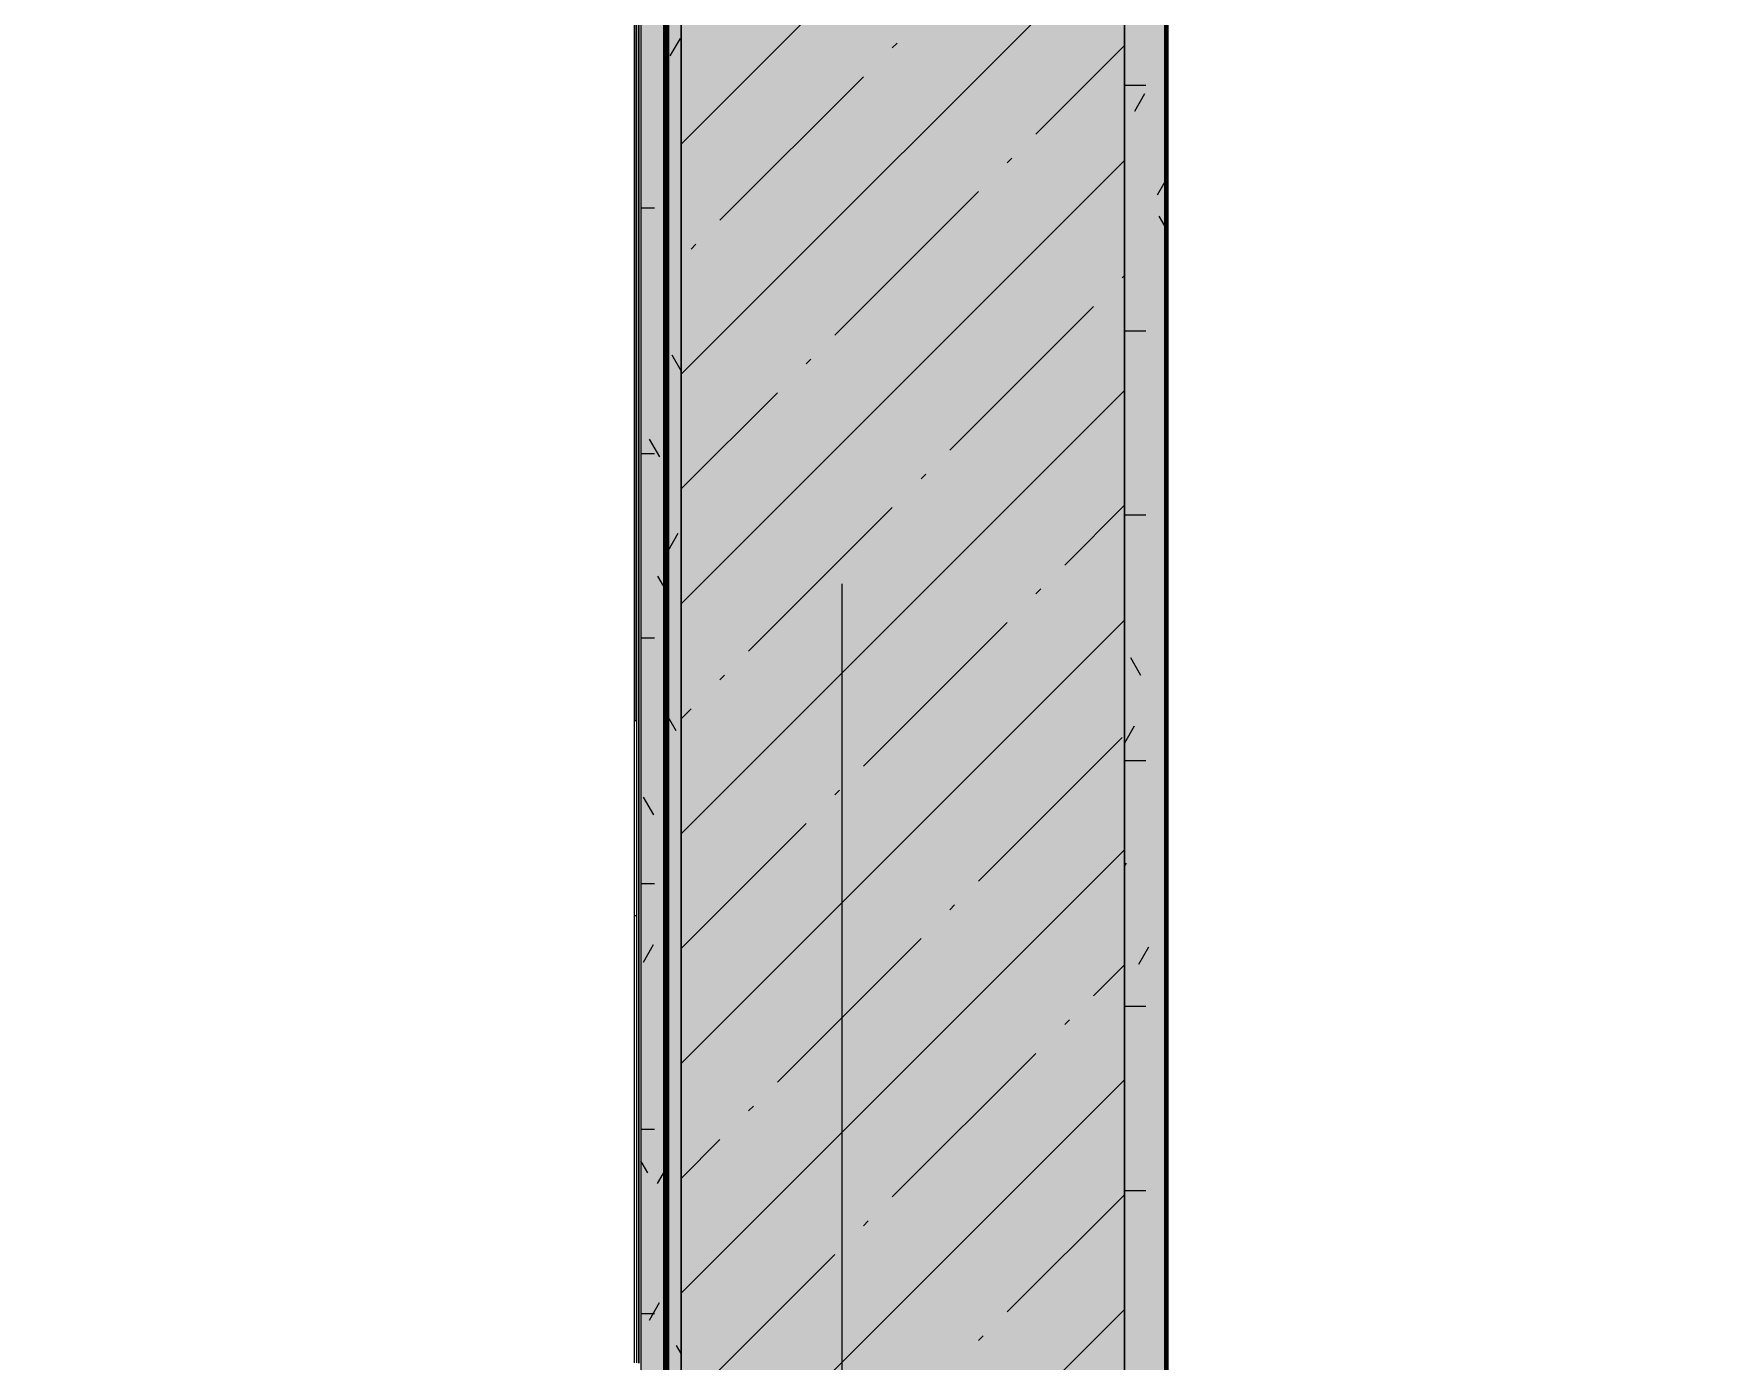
# Model space of a CAD drawing. Header units: millimetres. Extents: x -3817 to 677485, y -22715 to 103890.
# Drawn here: x 107053 to 107894, y 7618 to 8277 of the extents above; entities that cross this region are included whole.
import ezdxf

# ---------------------------------------------------------------- set-up
doc = ezdxf.new("R2010")
doc.units = ezdxf.units.MM
doc.layers.add('PDF _Геометрия', color=7, linetype='Continuous', true_color=0x1d1d1d)
doc.layers.add('PDF _Сплошная заливка', color=7, linetype='Continuous', true_color=0xffffff)

msp = doc.modelspace()

# ---------------------------------------------------------------- hatches: boundary and pattern name
at = {"layer": 'PDF _Сплошная заливка', "transparency": 33554559}
for points in [[(107394.45, 4311.35), (107593.58, 4311.35), (107593.58, 12511.35), (107373.58, 12511.35), (107373.58, 4311.35)], [(107353.58, 2061.35), (107373.58, 2061.35), (107373.58, 12291.35), (107353.58, 12291.35), (107353.58, 2081.35)]]:
    msp.add_hatch(color=256, dxfattribs=at).paths.add_polyline_path(points)

# ---------------------------------------------------------------- linework, layer by layer
at = {"layer": 'PDF _Геометрия', "color": 9, "lineweight": 9, "true_color": 0xc0c0c0}
for points in [[(107893.58, 12519.35), (107893.58, 12531.35), (105338.58, 12531.35), (105338.58, 12511.35), (107593.58, 12511.35), (107373.58, 12511.35), (105338.58, 12511.35), (105338.58, 12311.35), (107373.58, 12311.35), (107373.58, 4311.35), (107373.58, 2061.35), (107573.58, 2061.35), (107573.58, 4311.35), (107593.58, 4311.35), (107593.58, 4391.35), (107613.58, 4391.35)], [(107350.53, 7616.98), (107350.53, 7624.72), (107350.53, 7632.69), (107350.53, 7640.9), (107350.53, 7649.35), (107350.53, 7658.04), (107350.53, 7666.99), (107350.53, 7676.2), (107350.53, 7685.66), (107350.53, 7695.4), (107350.53, 7705.39), (107350.53, 7715.6), (107350.53, 7725.93), (107350.53, 7736.3), (107350.53, 7746.63), (107350.53, 7756.82), (107350.53, 7766.8), (107350.53, 7776.48), (107350.53, 7785.78), (107350.53, 7794.6), (107350.53, 7802.87), (107350.53, 7810.51), (107350.53, 7817.44), (107350.53, 7823.75), (107350.53, 7829.58), (107350.53, 7835.07), (107350.53, 7840.34), (107350.53, 7845.55), (107350.53, 7850.81), (107350.53, 7856.28), (107350.53, 7862.09), (107350.53, 7868.33), (107350.53, 7874.93), (107350.53, 7881.79), (107350.53, 7888.79), (107350.53, 7895.81), (107350.53, 7902.74), (107350.53, 7909.46), (107350.53, 7915.88), (107350.53, 7922.05), (107350.53, 7928.25), (107350.53, 7934.75), (107350.53, 7941.83), (107350.53, 7949.75), (107350.53, 7958.78), (107350.53, 7969.21), (107350.53, 7981.3), (107350.53, 7995.24), (107350.53, 8010.98), (107350.53, 8028.43), (107350.53, 8047.49), (107350.53, 8068.08), (107350.53, 8090.1), (107350.53, 8113.47), (107350.53, 8138.09), (107350.53, 8163.88), (107350.53, 8190.75), (107350.53, 8486.99)], [(107351.53, 8486.99), (107351.53, 8190.75), (107351.53, 8163.88), (107351.53, 8138.09), (107351.53, 8113.47), (107351.53, 8090.1), (107351.53, 8068.08), (107351.53, 8047.49), (107351.53, 8028.43), (107351.53, 8010.98), (107351.53, 7995.24), (107351.53, 7981.3), (107351.53, 7969.21), (107351.53, 7958.78), (107351.53, 7949.75), (107351.53, 7941.83), (107351.53, 7934.75), (107351.53, 7928.25), (107351.53, 7922.05), (107351.53, 7915.88), (107351.53, 7909.46), (107351.53, 7902.74), (107351.53, 7895.81), (107351.53, 7888.79), (107351.53, 7881.79), (107351.53, 7874.93), (107351.53, 7868.33), (107351.53, 7862.09), (107351.53, 7856.28), (107351.53, 7850.81), (107351.53, 7845.55), (107351.53, 7840.34), (107351.53, 7835.07), (107351.53, 7829.58), (107351.53, 7823.75), (107351.53, 7817.44), (107351.53, 7810.51), (107351.53, 7802.87), (107351.53, 7794.6), (107351.53, 7785.78), (107351.53, 7776.48), (107351.53, 7766.8), (107351.53, 7756.82), (107351.53, 7746.63), (107351.53, 7736.3), (107351.53, 7725.93), (107351.53, 7715.6), (107351.53, 7705.39), (107351.53, 7695.4), (107351.53, 7685.66), (107351.53, 7676.2), (107351.53, 7666.99), (107351.53, 7658.04), (107351.53, 7649.35), (107351.53, 7640.9), (107351.53, 7632.69), (107351.53, 7624.72), (107351.53, 7616.98)], [(107351.53, 8411.13), (107351.53, 8229.42), (107351.53, 8038.69), (107351.53, 7838.95), (107350.53, 7838.95), (107350.53, 8038.69), (107350.53, 8229.42), (107350.53, 8411.13)], [(107350.53, 8278.66), (107350.53, 8267.32), (107350.53, 8255.86), (107350.53, 8244.23), (107350.53, 8232.38), (107350.53, 8220.24), (107350.53, 8207.77), (107350.53, 8194.9), (107350.53, 8181.59), (107350.53, 8167.83), (107350.53, 8153.72), (107350.53, 8139.4), (107350.53, 8124.96), (107350.53, 8110.52), (107350.53, 8096.2), (107350.53, 8082.12), (107350.53, 8068.38), (107350.53, 8055.07), (107350.53, 8042.09), (107350.53, 8029.32), (107350.53, 8016.65), (107350.53, 8003.95), (107350.53, 7991.11), (107350.53, 7977.99), (107350.53, 7964.48), (107350.53, 7950.45), (107350.53, 7935.91)], [(107351.53, 7935.91), (107351.53, 7950.45), (107351.53, 7964.48), (107351.53, 7977.99), (107351.53, 7991.11), (107351.53, 8003.95), (107351.53, 8016.65), (107351.53, 8029.32), (107351.53, 8042.09), (107351.53, 8055.07), (107351.53, 8068.38), (107351.53, 8082.12), (107351.53, 8096.2), (107351.53, 8110.52), (107351.53, 8124.96), (107351.53, 8139.4), (107351.53, 8153.72), (107351.53, 8167.83), (107351.53, 8181.59), (107351.53, 8194.9), (107351.53, 8207.77), (107351.53, 8220.24), (107351.53, 8232.38), (107351.53, 8244.23), (107351.53, 8255.86), (107351.53, 8267.32), (107351.53, 8278.66)]]:
    msp.add_lwpolyline(points, dxfattribs=at)
for points in [[(105403.58, 2061.35), (107353.58, 2061.35), (107373.58, 2061.35), (107373.58, 12291.35), (107373.58, 12311.35), (105338.58, 12311.35), (105338.58, 12291.35), (107353.58, 12291.35), (107353.58, 2081.35), (105403.58, 2081.35)], [(107367.54, 2082.35), (107367.54, 12290.45), (107366.54, 12290.45), (107366.54, 2082.35)], [(107351.53, 7935.91), (107351.53, 8786.98), (107350.53, 8786.98), (107350.53, 7935.91)]]:
    msp.add_lwpolyline(points, close=True, dxfattribs=at)
at = {"layer": 'PDF _Геометрия', "color": 171, "lineweight": 70, "true_color": 0x8080ff}
msp.add_lwpolyline([(107366.54, 2082.35), (107366.54, 12290.45), (107365.54, 12290.45), (107365.54, 2082.35)], close=True, dxfattribs=at)
at = {"layer": 'PDF _Геометрия', "color": 7, "lineweight": 9}
msp.add_lwpolyline([(107593.58, 4391.35), (107593.58, 12291.35)], close=True, dxfattribs=at)
for points in [[(107613.58, 4391.35), (107613.58, 12290.35)], [(107352.58, 8454.97), (107352.58, 8173.69)], [(107352.58, 7616.86), (107352.58, 7620.9), (107352.58, 7624.91), (107352.58, 7628.89), (107352.58, 7632.84), (107352.58, 7636.76), (107352.58, 7640.65), (107352.58, 7644.5), (107352.58, 7648.32), (107352.58, 7652.86), (107352.58, 7656.78), (107352.58, 7660.93), (107352.58, 7665.8), (107352.58, 7670.79), (107352.58, 7675.89), (107352.58, 7681.09), (107352.58, 7686.39), (107352.58, 7691.78), (107352.58, 7697.26), (107352.58, 7702.82), (107352.58, 7708.44), (107352.58, 7714.13), (107352.58, 7719.87), (107352.58, 7725.67), (107352.58, 7731.51), (107352.58, 7737.38), (107352.58, 7743.28), (107352.58, 7749.21), (107352.58, 7755.15), (107352.58, 7761.1), (107352.58, 7767.04), (107352.58, 7772.99), (107352.58, 7778.92), (107352.58, 7784.83), (107352.58, 7790.72), (107352.58, 7796.58), (107352.58, 7802.39), (107352.58, 7808.16), (107352.58, 7813.87), (107352.58, 7819.53), (107352.58, 7825.11), (107352.58, 7830.62), (107352.58, 7836.05), (107352.58, 7841.4), (107352.58, 7846.64), (107352.58, 7999.36), (107352.58, 8003.39), (107352.58, 8006.77), (107352.58, 8009.82), (107352.58, 8012.84), (107352.58, 8016.15), (107352.58, 8020.07), (107352.58, 8024.25), (107352.58, 8027.71), (107352.58, 8031.09), (107352.58, 8035.03), (107352.58, 8040.16), (107352.58, 8046.55), (107352.58, 8052.66), (107352.58, 8058.54), (107352.58, 8064.2), (107352.58, 8069.68), (107352.58, 8075.01), (107352.58, 8080.21), (107352.58, 8085.31), (107352.58, 8090.35), (107352.58, 8095.35), (107352.58, 8100.34), (107352.58, 8105.35), (107352.58, 8110.4), (107352.58, 8115.53), (107352.58, 8120.77), (107352.58, 8126.15), (107352.58, 8131.45), (107352.58, 8136.35), (107352.58, 8141.1), (107352.58, 8145.95), (107352.58, 8151.17), (107352.58, 8213.19), (107352.58, 8216.82), (107352.58, 8219.51), (107352.58, 8221.7), (107352.58, 8223.85), (107352.58, 8226.39), (107352.58, 8229.78), (107352.58, 8234.48), (107352.58, 8296.71)], [(107352.58, 8296.71), (107352.58, 8234.48), (107352.58, 8229.78), (107352.58, 8226.39), (107352.58, 8223.85), (107352.58, 8221.7), (107352.58, 8219.51), (107352.58, 8216.82), (107352.58, 8213.19), (107352.58, 8151.17), (107352.58, 8145.95), (107352.58, 8141.1), (107352.58, 8136.35), (107352.58, 8131.45), (107352.58, 8126.15), (107352.58, 8120.77), (107352.58, 8115.53), (107352.58, 8110.4), (107352.58, 8105.35), (107352.58, 8100.34), (107352.58, 8095.35), (107352.58, 8090.35), (107352.58, 8085.31), (107352.58, 8080.21), (107352.58, 8075.01), (107352.58, 8069.68), (107352.58, 8064.2), (107352.58, 8058.54), (107352.58, 8052.66), (107352.58, 8046.55), (107352.58, 8040.16), (107352.58, 8035.03), (107352.58, 8031.09), (107352.58, 8027.71), (107352.58, 8024.25), (107352.58, 8020.07), (107352.58, 8016.15), (107352.58, 8012.84), (107352.58, 8009.82), (107352.58, 8006.77), (107352.58, 8003.39), (107352.58, 7999.36), (107352.58, 7846.64), (107352.58, 7841.4), (107352.58, 7836.05), (107352.58, 7830.62), (107352.58, 7825.11), (107352.58, 7819.53), (107352.58, 7813.87), (107352.58, 7808.16), (107352.58, 7802.39), (107352.58, 7796.58), (107352.58, 7790.72), (107352.58, 7784.83), (107352.58, 7778.92), (107352.58, 7772.99), (107352.58, 7767.04), (107352.58, 7761.1), (107352.58, 7755.15), (107352.58, 7749.21), (107352.58, 7743.28), (107352.58, 7737.38), (107352.58, 7731.51), (107352.58, 7725.67), (107352.58, 7719.87), (107352.58, 7714.13), (107352.58, 7708.44), (107352.58, 7702.82), (107352.58, 7697.26), (107352.58, 7691.78), (107352.58, 7686.39), (107352.58, 7681.09), (107352.58, 7675.89), (107352.58, 7670.79), (107352.58, 7665.8), (107352.58, 7660.93), (107352.58, 7660.92), (107352.58, 7660.9), (107352.58, 7660.89), (107352.58, 7660.87), (107352.58, 7660.86), (107352.58, 7660.84), (107352.58, 7660.83), (107352.58, 7660.81), (107352.58, 7660.8), (107352.58, 7660.78), (107352.58, 7660.77), (107352.58, 7660.75), (107352.58, 7660.74), (107352.58, 7660.72), (107352.58, 7660.71), (107352.58, 7660.69), (107352.58, 7660.68), (107352.58, 7660.66), (107352.58, 7660.65), (107352.58, 7660.63), (107352.58, 7660.62), (107352.58, 7660.6), (107352.58, 7660.59), (107352.58, 7660.58), (107352.58, 7660.56), (107352.58, 7660.55), (107352.58, 7660.53), (107352.58, 7660.52), (107352.58, 7660.5), (107352.58, 7660.49), (107352.58, 7660.47), (107352.58, 7660.46), (107352.58, 7660.44), (107352.58, 7660.43), (107352.58, 7660.41), (107352.58, 7660.4), (107352.58, 7660.39), (107352.58, 7660.37), (107352.58, 7660.36), (107352.58, 7660.34), (107352.58, 7660.33), (107352.58, 7660.31), (107352.58, 7660.3), (107352.58, 7660.28), (107352.58, 7660.27), (107352.58, 7660.26), (107352.58, 7660.24), (107352.58, 7660.23), (107352.58, 7660.21), (107352.58, 7660.2), (107352.58, 7660.18), (107352.58, 7660.17), (107352.58, 7660.15), (107352.58, 7660.14), (107352.58, 7660.13), (107352.58, 7660.11), (107352.58, 7660.1), (107352.58, 7660.08), (107352.58, 7660.07), (107352.58, 7660.05), (107352.58, 7660.04), (107352.58, 7660.03), (107352.58, 7660.01), (107352.58, 7660), (107352.58, 7659.98), (107352.58, 7659.97), (107352.58, 7659.95), (107352.58, 7659.94), (107352.58, 7659.93), (107352.58, 7659.91), (107352.58, 7659.9), (107352.58, 7659.88), (107352.58, 7659.87), (107352.58, 7659.86), (107352.58, 7659.84), (107352.58, 7659.83), (107352.58, 7659.81), (107352.58, 7659.8), (107352.58, 7659.78), (107352.58, 7659.77), (107352.58, 7659.76), (107352.58, 7659.74), (107352.58, 7659.73), (107352.58, 7659.71), (107352.58, 7659.7), (107352.58, 7659.69), (107352.58, 7659.67), (107352.58, 7659.66), (107352.58, 7659.64), (107352.58, 7659.63), (107352.58, 7659.62), (107352.58, 7659.6), (107352.58, 7659.59), (107352.58, 7659.57), (107352.58, 7659.56), (107352.58, 7659.55), (107352.58, 7659.53), (107352.58, 7659.52), (107352.58, 7659.5), (107352.58, 7659.49), (107352.58, 7659.48), (107352.58, 7659.46), (107352.58, 7659.45), (107352.58, 7659.43), (107352.58, 7659.42), (107352.58, 7659.41), (107352.58, 7659.39), (107352.58, 7659.38), (107352.58, 7659.37), (107352.58, 7659.35), (107352.58, 7659.34), (107352.58, 7659.32), (107352.58, 7659.31), (107352.58, 7659.3), (107352.58, 7659.28), (107352.58, 7659.27), (107352.58, 7659.25), (107352.58, 7659.24), (107352.58, 7659.23), (107352.58, 7659.21), (107352.58, 7659.2), (107352.58, 7659.19), (107352.58, 7659.17), (107352.58, 7659.16), (107352.58, 7659.15), (107352.58, 7659.13), (107352.58, 7659.12), (107352.58, 7659.1), (107352.58, 7659.09), (107352.58, 7659.08), (107352.58, 7659.06), (107352.58, 7659.05), (107352.58, 7659.04), (107352.58, 7659.02), (107352.58, 7659.01), (107352.58, 7658.99), (107352.58, 7658.98), (107352.58, 7658.97), (107352.58, 7658.95), (107352.58, 7658.94), (107352.58, 7658.93), (107352.58, 7658.91), (107352.58, 7658.9), (107352.58, 7658.89), (107352.58, 7658.87), (107352.58, 7658.86), (107352.58, 7658.85), (107352.58, 7658.83), (107352.58, 7658.82), (107352.58, 7658.81), (107352.58, 7658.79), (107352.58, 7658.78), (107352.58, 7658.76), (107352.58, 7658.75), (107352.58, 7658.74), (107352.58, 7658.72), (107352.58, 7658.71), (107352.58, 7658.7), (107352.58, 7658.68), (107352.58, 7658.67), (107352.58, 7658.66), (107352.58, 7658.64), (107352.58, 7658.63), (107352.58, 7658.62), (107352.58, 7658.6), (107352.58, 7658.59), (107352.58, 7658.58), (107352.58, 7658.56), (107352.58, 7658.55), (107352.58, 7658.54), (107352.58, 7658.52), (107352.58, 7658.51), (107352.58, 7658.5), (107352.58, 7658.48), (107352.58, 7658.47), (107352.58, 7658.46), (107352.58, 7658.44), (107352.58, 7658.43), (107352.58, 7658.42), (107352.58, 7658.4), (107352.58, 7658.39), (107352.58, 7658.38), (107352.58, 7658.36), (107352.58, 7658.35), (107352.58, 7658.34), (107352.58, 7658.32), (107352.58, 7658.31), (107352.58, 7658.3), (107352.58, 7658.28), (107352.58, 7658.27), (107352.58, 7658.26), (107352.58, 7658.24), (107352.58, 7658.23), (107352.58, 7658.22), (107352.58, 7658.2), (107352.58, 7658.19), (107352.58, 7658.18), (107352.58, 7658.16), (107352.58, 7658.15), (107352.58, 7658.14), (107352.58, 7658.12), (107352.58, 7658.11), (107352.58, 7658.1), (107352.58, 7658.08), (107352.58, 7658.07), (107352.58, 7658.06), (107352.58, 7658.05), (107352.58, 7658.03), (107352.58, 7658.02), (107352.58, 7658.01), (107352.58, 7657.99), (107352.58, 7657.98), (107352.58, 7657.97), (107352.58, 7657.95), (107352.58, 7657.94), (107352.58, 7657.93), (107352.58, 7657.91), (107352.58, 7657.9), (107352.58, 7657.89), (107352.58, 7657.87), (107352.58, 7657.86), (107352.58, 7657.85), (107352.58, 7657.84), (107352.58, 7657.82), (107352.58, 7657.81), (107352.58, 7657.8), (107352.58, 7657.78), (107352.58, 7657.77), (107352.58, 7657.76), (107352.58, 7657.74), (107352.58, 7657.73), (107352.58, 7657.72), (107352.58, 7657.71), (107352.58, 7657.69), (107352.58, 7657.68), (107352.58, 7657.67), (107352.58, 7657.65), (107352.58, 7657.64), (107352.58, 7657.63), (107352.58, 7657.61), (107352.58, 7657.6), (107352.58, 7657.59), (107352.58, 7657.58), (107352.58, 7657.56), (107352.58, 7657.55), (107352.58, 7657.54), (107352.58, 7657.52), (107352.58, 7657.51), (107352.58, 7657.5), (107352.58, 7657.48), (107352.58, 7657.47), (107352.58, 7657.46), (107352.58, 7657.45), (107352.58, 7657.43), (107352.58, 7657.42), (107352.58, 7657.41), (107352.58, 7657.39), (107352.58, 7657.38), (107352.58, 7657.37), (107352.58, 7657.35), (107352.58, 7657.34), (107352.58, 7657.33), (107352.58, 7657.32), (107352.58, 7657.3), (107352.58, 7657.29), (107352.58, 7657.28), (107352.58, 7657.27), (107352.58, 7657.25), (107352.58, 7657.24), (107352.58, 7657.23), (107352.58, 7657.21), (107352.58, 7657.2), (107352.58, 7657.19), (107352.58, 7657.17), (107352.58, 7657.16), (107352.58, 7657.15), (107352.58, 7657.14), (107352.58, 7657.12), (107352.58, 7657.11), (107352.58, 7657.1), (107352.58, 7657.08), (107352.58, 7657.07), (107352.58, 7657.06), (107352.58, 7657.05), (107352.58, 7657.03), (107352.58, 7657.02), (107352.58, 7657.01), (107352.58, 7657), (107352.58, 7656.98), (107352.58, 7656.97), (107352.58, 7656.96), (107352.58, 7656.94), (107352.58, 7656.93), (107352.58, 7656.92), (107352.58, 7656.91), (107352.58, 7656.89), (107352.58, 7656.88), (107352.58, 7656.87), (107352.58, 7656.86), (107352.58, 7656.84), (107352.58, 7656.83), (107352.58, 7656.82), (107352.58, 7656.8), (107352.58, 7656.79), (107352.58, 7656.78), (107352.58, 7656.77), (107352.58, 7656.75), (107352.58, 7656.74), (107352.58, 7656.73), (107352.58, 7656.71), (107352.58, 7656.7), (107352.58, 7656.69), (107352.58, 7656.68), (107352.58, 7656.66), (107352.58, 7656.65), (107352.58, 7656.64), (107352.58, 7656.63), (107352.58, 7656.61), (107352.58, 7656.6), (107352.58, 7656.59), (107352.58, 7656.57), (107352.58, 7656.56), (107352.58, 7656.55), (107352.58, 7656.54), (107352.58, 7656.52), (107352.58, 7656.51), (107352.58, 7656.5), (107352.58, 7656.49), (107352.58, 7656.47), (107352.58, 7656.46), (107352.58, 7656.45), (107352.58, 7656.43), (107352.58, 7656.42), (107352.58, 7656.41), (107352.58, 7656.4), (107352.58, 7656.38), (107352.58, 7656.37), (107352.58, 7656.36), (107352.58, 7656.35), (107352.58, 7656.33), (107352.58, 7656.32), (107352.58, 7656.31), (107352.58, 7656.3), (107352.58, 7656.28), (107352.58, 7656.27), (107352.58, 7656.26), (107352.58, 7656.24), (107352.58, 7656.23), (107352.58, 7656.22), (107352.58, 7656.21), (107352.58, 7656.19), (107352.58, 7656.18), (107352.58, 7656.17), (107352.58, 7656.16), (107352.58, 7656.14), (107352.58, 7656.13), (107352.58, 7656.12), (107352.58, 7656.11), (107352.58, 7656.09), (107352.58, 7656.08), (107352.58, 7656.07), (107352.58, 7656.05), (107352.58, 7656.04), (107352.58, 7656.03), (107352.58, 7656.02), (107352.58, 7656), (107352.58, 7655.99), (107352.58, 7655.98), (107352.58, 7655.97), (107352.58, 7655.95), (107352.58, 7655.94), (107352.58, 7655.93), (107352.58, 7655.92), (107352.58, 7655.9), (107352.58, 7655.89), (107352.58, 7655.88), (107352.58, 7655.86), (107352.58, 7655.85), (107352.58, 7655.84), (107352.58, 7655.83), (107352.58, 7655.81), (107352.58, 7655.8), (107352.58, 7655.79), (107352.58, 7655.78), (107352.58, 7655.76), (107352.58, 7655.75), (107352.58, 7655.74), (107352.58, 7655.73), (107352.58, 7655.71), (107352.58, 7655.7), (107352.58, 7655.69), (107352.58, 7655.68), (107352.58, 7655.66), (107352.58, 7655.65), (107352.58, 7655.64), (107352.58, 7655.62), (107352.58, 7655.61), (107352.58, 7655.6), (107352.58, 7655.59), (107352.58, 7655.57), (107352.58, 7655.56), (107352.58, 7655.55), (107352.58, 7655.54), (107352.58, 7655.52), (107352.58, 7655.51), (107352.58, 7655.5), (107352.58, 7655.49), (107352.58, 7655.47), (107352.58, 7655.46), (107352.58, 7655.45), (107352.58, 7655.44), (107352.58, 7655.42), (107352.58, 7655.41), (107352.58, 7655.4), (107352.58, 7655.38), (107352.58, 7655.37), (107352.58, 7655.36), (107352.58, 7655.35), (107352.58, 7655.33), (107352.58, 7655.32), (107352.58, 7655.31), (107352.58, 7655.3), (107352.58, 7655.28), (107352.58, 7655.27), (107352.58, 7655.26), (107352.58, 7655.24), (107352.58, 7655.23), (107352.58, 7655.22), (107352.58, 7655.21), (107352.58, 7655.19), (107352.58, 7655.18), (107352.58, 7655.17), (107352.58, 7655.16), (107352.58, 7655.14), (107352.58, 7655.13), (107352.58, 7655.12), (107352.58, 7655.11), (107352.58, 7655.09), (107352.58, 7655.08), (107352.58, 7655.07), (107352.58, 7655.05), (107352.58, 7655.04), (107352.58, 7655.03), (107352.58, 7655.02), (107352.58, 7655), (107352.58, 7654.99), (107352.58, 7654.98), (107352.58, 7654.97), (107352.58, 7654.95), (107352.58, 7654.94), (107352.58, 7654.93), (107352.58, 7654.92), (107352.58, 7654.9), (107352.58, 7654.89), (107352.58, 7654.88), (107352.58, 7654.86), (107352.58, 7654.85), (107352.58, 7654.84), (107352.58, 7654.83), (107352.58, 7654.81), (107352.58, 7654.8), (107352.58, 7654.79), (107352.58, 7654.78), (107352.58, 7654.76), (107352.58, 7654.75), (107352.58, 7654.74), (107352.58, 7654.72), (107352.58, 7654.71), (107352.58, 7654.7), (107352.58, 7654.69), (107352.58, 7654.67), (107352.58, 7654.66), (107352.58, 7654.65), (107352.58, 7654.64), (107352.58, 7654.62), (107352.58, 7654.61), (107352.58, 7654.6), (107352.58, 7654.58), (107352.58, 7654.57), (107352.58, 7654.56), (107352.58, 7654.55), (107352.58, 7654.53), (107352.58, 7654.52), (107352.58, 7654.51), (107352.58, 7654.49), (107352.58, 7654.48), (107352.58, 7654.47), (107352.58, 7654.46), (107352.58, 7654.44), (107352.58, 7654.43), (107352.58, 7654.42), (107352.58, 7654.41), (107352.58, 7654.39), (107352.58, 7654.38), (107352.58, 7654.37), (107352.58, 7654.35), (107352.58, 7654.34), (107352.58, 7654.33), (107352.58, 7654.32), (107352.58, 7654.3), (107352.58, 7654.29), (107352.58, 7654.28), (107352.58, 7654.26), (107352.58, 7654.25), (107352.58, 7654.24), (107352.58, 7654.23), (107352.58, 7654.21), (107352.58, 7654.2), (107352.58, 7654.19), (107352.58, 7654.17), (107352.58, 7654.16), (107352.58, 7654.15), (107352.58, 7654.14), (107352.58, 7654.12), (107352.58, 7654.11), (107352.58, 7654.1), (107352.58, 7654.08), (107352.58, 7654.07), (107352.58, 7654.06), (107352.58, 7654.05), (107352.58, 7654.03), (107352.58, 7654.02), (107352.58, 7654.01), (107352.58, 7653.99), (107352.58, 7653.98), (107352.58, 7653.97), (107352.58, 7653.95), (107352.58, 7653.94), (107352.58, 7653.93), (107352.58, 7653.92), (107352.58, 7653.9), (107352.58, 7653.89), (107352.58, 7653.88), (107352.58, 7653.86), (107352.58, 7653.85), (107352.58, 7653.84), (107352.58, 7653.82), (107352.58, 7653.81), (107352.58, 7653.8), (107352.58, 7653.79), (107352.58, 7653.77), (107352.58, 7653.76), (107352.58, 7653.75), (107352.58, 7653.73), (107352.58, 7653.72), (107352.58, 7653.71), (107352.58, 7653.7), (107352.58, 7653.68), (107352.58, 7653.67), (107352.58, 7653.66), (107352.58, 7653.64), (107352.58, 7653.63), (107352.58, 7653.62), (107352.58, 7653.6), (107352.58, 7653.59), (107352.58, 7653.58), (107352.58, 7653.56), (107352.58, 7653.55), (107352.58, 7653.54), (107352.58, 7653.53), (107352.58, 7653.51), (107352.58, 7653.5), (107352.58, 7653.49), (107352.58, 7653.47), (107352.58, 7653.46), (107352.58, 7653.45), (107352.58, 7653.43), (107352.58, 7653.42), (107352.58, 7653.41), (107352.58, 7653.39), (107352.58, 7653.38), (107352.58, 7653.37), (107352.58, 7653.35), (107352.58, 7653.34), (107352.58, 7653.33), (107352.58, 7653.32), (107352.58, 7653.3), (107352.58, 7653.29), (107352.58, 7653.28), (107352.58, 7653.26), (107352.58, 7653.25), (107352.58, 7653.24), (107352.58, 7653.22), (107352.58, 7653.21), (107352.58, 7653.2), (107352.58, 7653.18), (107352.58, 7653.17), (107352.58, 7653.16), (107352.58, 7653.14), (107352.58, 7653.13), (107352.58, 7653.12), (107352.58, 7653.1), (107352.58, 7653.09), (107352.58, 7653.08), (107352.58, 7653.06), (107352.58, 7653.05), (107352.58, 7653.04), (107352.58, 7653.02), (107352.58, 7653.01), (107352.58, 7653), (107352.58, 7652.98), (107352.58, 7652.97), (107352.58, 7652.96), (107352.58, 7652.94), (107352.58, 7652.93), (107352.58, 7652.92), (107352.58, 7652.9), (107352.58, 7652.89), (107352.58, 7652.88), (107352.58, 7652.86), (107352.58, 7652.85), (107352.58, 7652.84), (107352.58, 7652.82), (107352.58, 7652.81), (107352.58, 7652.8), (107352.58, 7652.78), (107352.58, 7652.77), (107352.58, 7652.76), (107352.58, 7652.74), (107352.58, 7652.73), (107352.58, 7652.72), (107352.58, 7652.7), (107352.58, 7652.69), (107352.58, 7652.68), (107352.58, 7652.66), (107352.58, 7652.65), (107352.58, 7652.63), (107352.58, 7652.62), (107352.58, 7652.61), (107352.58, 7652.59), (107352.58, 7652.58), (107352.58, 7652.57), (107352.58, 7652.55), (107352.58, 7652.54), (107352.58, 7652.53), (107352.58, 7652.51), (107352.58, 7652.5), (107352.58, 7652.49), (107352.58, 7652.47), (107352.58, 7652.46), (107352.58, 7652.45), (107352.58, 7652.43), (107352.58, 7652.42), (107352.58, 7652.4), (107352.58, 7652.39), (107352.58, 7652.38), (107352.58, 7652.36), (107352.58, 7652.35), (107352.58, 7652.34), (107352.58, 7652.32), (107352.58, 7652.31), (107352.58, 7652.3), (107352.58, 7652.28), (107352.58, 7652.27), (107352.58, 7652.25), (107352.58, 7652.24), (107352.58, 7652.23), (107352.58, 7652.21), (107352.58, 7652.2), (107352.58, 7652.19), (107352.58, 7652.17), (107352.58, 7652.16), (107352.58, 7652.14), (107352.58, 7652.13), (107352.58, 7652.12), (107352.58, 7652.1), (107352.58, 7652.09), (107352.58, 7652.07), (107352.58, 7652.06), (107352.58, 7652.05), (107352.58, 7652.03), (107352.58, 7652.02), (107352.58, 7652.01), (107352.58, 7651.99), (107352.58, 7651.98), (107352.58, 7651.96), (107352.58, 7651.95), (107352.58, 7651.94), (107352.58, 7651.92), (107352.58, 7651.91), (107352.58, 7651.89), (107352.58, 7651.88), (107352.58, 7651.87), (107352.58, 7651.85), (107352.58, 7651.84), (107352.58, 7651.82), (107352.58, 7651.81), (107352.58, 7651.8), (107352.58, 7651.78), (107352.58, 7651.77), (107352.58, 7651.75), (107352.58, 7651.74), (107352.58, 7651.73), (107352.58, 7651.71), (107352.58, 7651.7), (107352.58, 7651.68), (107352.58, 7651.67), (107352.58, 7651.66), (107352.58, 7651.64), (107352.58, 7651.63), (107352.58, 7651.61), (107352.58, 7651.6), (107352.58, 7651.59), (107352.58, 7651.57), (107352.58, 7651.56), (107352.58, 7651.54), (107352.58, 7651.53), (107352.58, 7651.51), (107352.58, 7651.5), (107352.58, 7651.49), (107352.58, 7651.47), (107352.58, 7651.46), (107352.58, 7651.44), (107352.58, 7651.43), (107352.58, 7651.41), (107352.58, 7651.4), (107352.58, 7651.39), (107352.58, 7651.37), (107352.58, 7651.36), (107352.58, 7651.34), (107352.58, 7651.33), (107352.58, 7651.31), (107352.58, 7651.3), (107352.58, 7651.29), (107352.58, 7651.27), (107352.58, 7651.26), (107352.58, 7651.24), (107352.58, 7651.23), (107352.58, 7651.21), (107352.58, 7651.2), (107352.58, 7651.19), (107352.58, 7651.17), (107352.58, 7651.16), (107352.58, 7651.14), (107352.58, 7651.13), (107352.58, 7651.11), (107352.58, 7651.1), (107352.58, 7651.08), (107352.58, 7651.07), (107352.58, 7651.06), (107352.58, 7651.04), (107352.58, 7651.03), (107352.58, 7651.01), (107352.58, 7651), (107352.58, 7650.98), (107352.58, 7650.97), (107352.58, 7650.95), (107352.58, 7650.94), (107352.58, 7650.92), (107352.58, 7650.91), (107352.58, 7650.89), (107352.58, 7650.88), (107352.58, 7650.86), (107352.58, 7650.85), (107352.58, 7650.84), (107352.58, 7650.82), (107352.58, 7650.81), (107352.58, 7650.79), (107352.58, 7650.78), (107352.58, 7650.76), (107352.58, 7650.75), (107352.58, 7650.73), (107352.58, 7650.72), (107352.58, 7650.7), (107352.58, 7650.69), (107352.58, 7650.67), (107352.58, 7650.66), (107352.58, 7650.64), (107352.58, 7650.63), (107352.58, 7650.61), (107352.58, 7650.6), (107352.58, 7650.58), (107352.58, 7650.57), (107352.58, 7650.56), (107352.58, 7650.54), (107352.58, 7650.53), (107352.58, 7650.51), (107352.58, 7650.5), (107352.58, 7650.48), (107352.58, 7650.47), (107352.58, 7650.45), (107352.58, 7650.44), (107352.58, 7650.42), (107352.58, 7650.41), (107352.58, 7650.39), (107352.58, 7650.38), (107352.58, 7650.36), (107352.58, 7650.34), (107352.58, 7650.33), (107352.58, 7650.32), (107352.58, 7650.3), (107352.58, 7650.29), (107352.58, 7650.27), (107352.58, 7650.25), (107352.58, 7650.24), (107352.58, 7650.22), (107352.58, 7650.21), (107352.58, 7650.19), (107352.58, 7650.18), (107352.58, 7650.16), (107352.58, 7650.15), (107352.58, 7650.13), (107352.58, 7650.12), (107352.58, 7650.1), (107352.58, 7650.09), (107352.58, 7650.07), (107352.58, 7650.06), (107352.58, 7650.04), (107352.58, 7650.03), (107352.58, 7650.01), (107352.58, 7650), (107352.58, 7649.98), (107352.58, 7649.96), (107352.58, 7649.95), (107352.58, 7649.93), (107352.58, 7649.92), (107352.58, 7649.9), (107352.58, 7649.89), (107352.58, 7649.87), (107352.58, 7649.86), (107352.58, 7649.84), (107352.58, 7649.83), (107352.58, 7649.81), (107352.58, 7649.79), (107352.58, 7649.78), (107352.58, 7649.76), (107352.58, 7649.75), (107352.58, 7649.73), (107352.58, 7649.72), (107352.58, 7649.7), (107352.58, 7649.69), (107352.58, 7649.67), (107352.58, 7649.65), (107352.58, 7649.64), (107352.58, 7649.62), (107352.58, 7649.61), (107352.58, 7649.59), (107352.58, 7649.58), (107352.58, 7649.56), (107352.58, 7649.54), (107352.58, 7649.53), (107352.58, 7649.51), (107352.58, 7649.5), (107352.58, 7649.48), (107352.58, 7649.47), (107352.58, 7649.45), (107352.58, 7649.43), (107352.58, 7649.42), (107352.58, 7649.4), (107352.58, 7649.39), (107352.58, 7649.37), (107352.58, 7649.35), (107352.58, 7649.34), (107352.58, 7649.32), (107352.58, 7649.31), (107352.58, 7649.29), (107352.58, 7649.28), (107352.58, 7649.26), (107352.58, 7649.24), (107352.58, 7649.23), (107352.58, 7649.21), (107352.58, 7649.2), (107352.58, 7649.18), (107352.58, 7649.16), (107352.58, 7649.15), (107352.58, 7649.13), (107352.58, 7649.11), (107352.58, 7649.1), (107352.58, 7649.08), (107352.58, 7649.07), (107352.58, 7649.05), (107352.58, 7649.03), (107352.58, 7649.02), (107352.58, 7649), (107352.58, 7648.99), (107352.58, 7648.97), (107352.58, 7648.95), (107352.58, 7648.94), (107352.58, 7648.92), (107352.58, 7648.9), (107352.58, 7648.89), (107352.58, 7648.87), (107352.58, 7648.85), (107352.58, 7648.84), (107352.58, 7648.82), (107352.58, 7648.81), (107352.58, 7648.79), (107352.58, 7648.77), (107352.58, 7648.76), (107352.58, 7648.74), (107352.58, 7648.72), (107352.58, 7648.71), (107352.58, 7648.69), (107352.58, 7648.67), (107352.58, 7648.66), (107352.58, 7648.64), (107352.58, 7648.62), (107352.58, 7648.61), (107352.58, 7648.59), (107352.58, 7648.57), (107352.58, 7648.56), (107352.58, 7648.54), (107352.58, 7648.52), (107352.58, 7648.51), (107352.58, 7648.49), (107352.58, 7648.47), (107352.58, 7648.46), (107352.58, 7648.44), (107352.58, 7648.42), (107352.58, 7648.41), (107352.58, 7648.39), (107352.58, 7648.37), (107352.58, 7648.36), (107352.58, 7648.34), (107352.58, 7648.32), (107352.58, 7644.5), (107352.58, 7640.65), (107352.58, 7636.76), (107352.58, 7632.84), (107352.58, 7628.89), (107352.58, 7624.91), (107352.58, 7620.9), (107352.58, 7616.86)]]:
    msp.add_lwpolyline(points, dxfattribs=at)
at = {"layer": 'PDF _Геометрия', "color": 231, "lineweight": 70, "true_color": 0xff80c0}
msp.add_lwpolyline([(107613.58, 4391.35), (107614.58, 4391.35), (107614.58, 12290.35)], dxfattribs=at)
at = {"layer": 'PDF _Геометрия', "color": 231, "lineweight": 9, "true_color": 0xff80c0}
msp.add_lwpolyline([(107614.58, 12290.35), (107613.58, 12290.35), (107613.58, 4391.35)], dxfattribs=at)
at = {"layer": 'PDF _Геометрия', "lineweight": 9}
for points in [[(107373.58, 8221.81), (107593.58, 8441.81)], [(107373.58, 8107.76), (107593.58, 8327.76)], [(107478.39, 8269.6), (107480.76, 8271.97)], [(107549.67, 8226.83), (107593.58, 8270.74)], [(107392.85, 8184.06), (107464.13, 8255.34)], [(107373.58, 7993.71), (107593.58, 8213.71)], [(107535.41, 8212.57), (107537.78, 8214.94)], [(107449.87, 8127.03), (107521.15, 8198.32)], [(107378.59, 8169.8), (107380.96, 8172.17)], [(107592.44, 8155.55), (107593.58, 8156.69)], [(107506.9, 8070.01), (107578.18, 8141.29)], [(107435.62, 8112.78), (107437.99, 8115.15)], [(107373.58, 7879.66), (107593.58, 8099.66)], [(107373.58, 8050.74), (107421.36, 8098.52)], [(107492.64, 8055.75), (107495.01, 8058.12)], [(107407.11, 7970.22), (107478.39, 8041.5)], [(107563.92, 8012.98), (107593.58, 8042.64)], [(107549.67, 7998.73), (107552.04, 8001.1)], [(107373.58, 7765.61), (107593.58, 7985.61)], [(107464.13, 7913.19), (107535.41, 7984.47)], [(107392.85, 7955.96), (107395.22, 7958.33)], [(107373.58, 7936.69), (107378.59, 7941.7)], [(107521.15, 7856.17), (107592.44, 7927.45)], [(107449.87, 7898.94), (107452.24, 7901.31)], [(107373.58, 7822.64), (107435.62, 7884.68)], [(107373.58, 7651.56), (107593.58, 7871.56)], [(107506.9, 7841.91), (107509.27, 7844.28)], [(107421.36, 7756.37), (107492.64, 7827.65)], [(107578.18, 7799.14), (107593.58, 7814.54)], [(107563.92, 7784.89), (107566.29, 7787.26)], [(107478.39, 7699.35), (107549.67, 7770.63)], [(107373.58, 7537.51), (107593.58, 7757.51)], [(107407.11, 7742.12), (107409.48, 7744.49)], [(107373.58, 7708.59), (107392.85, 7727.86)], [(107535.41, 7642.32), (107593.58, 7700.49)], [(107464.13, 7685.09), (107466.5, 7687.46)], [(107378.59, 7599.56), (107449.87, 7670.84)], [(107373.58, 7423.47), (107593.58, 7643.47)], [(107521.15, 7628.07), (107523.53, 7630.44)]]:
    msp.add_lwpolyline(points, dxfattribs=at)
at = {"layer": 'PDF _Геометрия', "color": 253, "lineweight": 9, "true_color": 0x9b9b9b}
for points in [[(107373.12, 8274.33), (107368.09, 8265.62)], [(107594.14, 8251.19), (107604.2, 8251.19)], [(107603.61, 8246.84), (107598.58, 8238.13)], [(107613.58, 8203.14), (107609.74, 8196.49)], [(107353.58, 8190.23), (107360.35, 8190.23)], [(107613.58, 8181.4), (107610.81, 8186.19)], [(107594.14, 8129.27), (107604.2, 8129.27)], [(107373.58, 8109.42), (107369.16, 8117.07)], [(107363.03, 8066.72), (107358, 8075.43)], [(107353.58, 8068.31), (107360.35, 8068.31)], [(107594.14, 8037.83), (107604.2, 8037.83)], [(107372.02, 8028.59), (107366.99, 8019.88)], [(107367.12, 7998.69), (107362.09, 8007.4)], [(107353.58, 7976.87), (107360.35, 7976.87)], [(107601.7, 7958.14), (107596.67, 7966.86)], [(107371.2, 7930.65), (107366.17, 7939.36)], [(107598.43, 7933.07), (107593.58, 7924.66)], [(107594.14, 7915.91), (107604.2, 7915.91)], [(107360.04, 7889.02), (107355.01, 7897.73)], [(107594.35, 7865.04), (107593.58, 7863.7)], [(107353.58, 7854.95), (107360.35, 7854.95)], [(107359.77, 7824.5), (107354.74, 7815.78)], [(107605.51, 7823.4), (107600.48, 7814.69)], [(107594.14, 7793.99), (107604.2, 7793.99)], [(107353.58, 7733.03), (107360.35, 7733.03)], [(107357.05, 7711.31), (107353.58, 7717.34)], [(107366.84, 7714.83), (107361.81, 7706.12)], [(107594.14, 7702.55), (107604.2, 7702.55)], [(107362.76, 7646.79), (107357.73, 7638.08)], [(107353.58, 7641.59), (107360.35, 7641.59)], [(107373.58, 7621.74), (107371.35, 7625.6)]]:
    msp.add_lwpolyline(points, dxfattribs=at)
at = {"layer": 'PDF _Геометрия', "color": 253, "lineweight": 9, "true_color": 0xaaaaaa}
msp.add_lwpolyline([(107453.58, 6416.11), (107453.58, 8003.61)], dxfattribs=at)
at = {"layer": 'PDF _Сплошная заливка', "lineweight": 35, "transparency": 33554559}
msp.add_solid([(107613.58, 4391.35), (107613.58, 12291.35), (107593.58, 4391.35), (107593.58, 12291.35)], dxfattribs=at)

doc.saveas('drawing.dxf')
